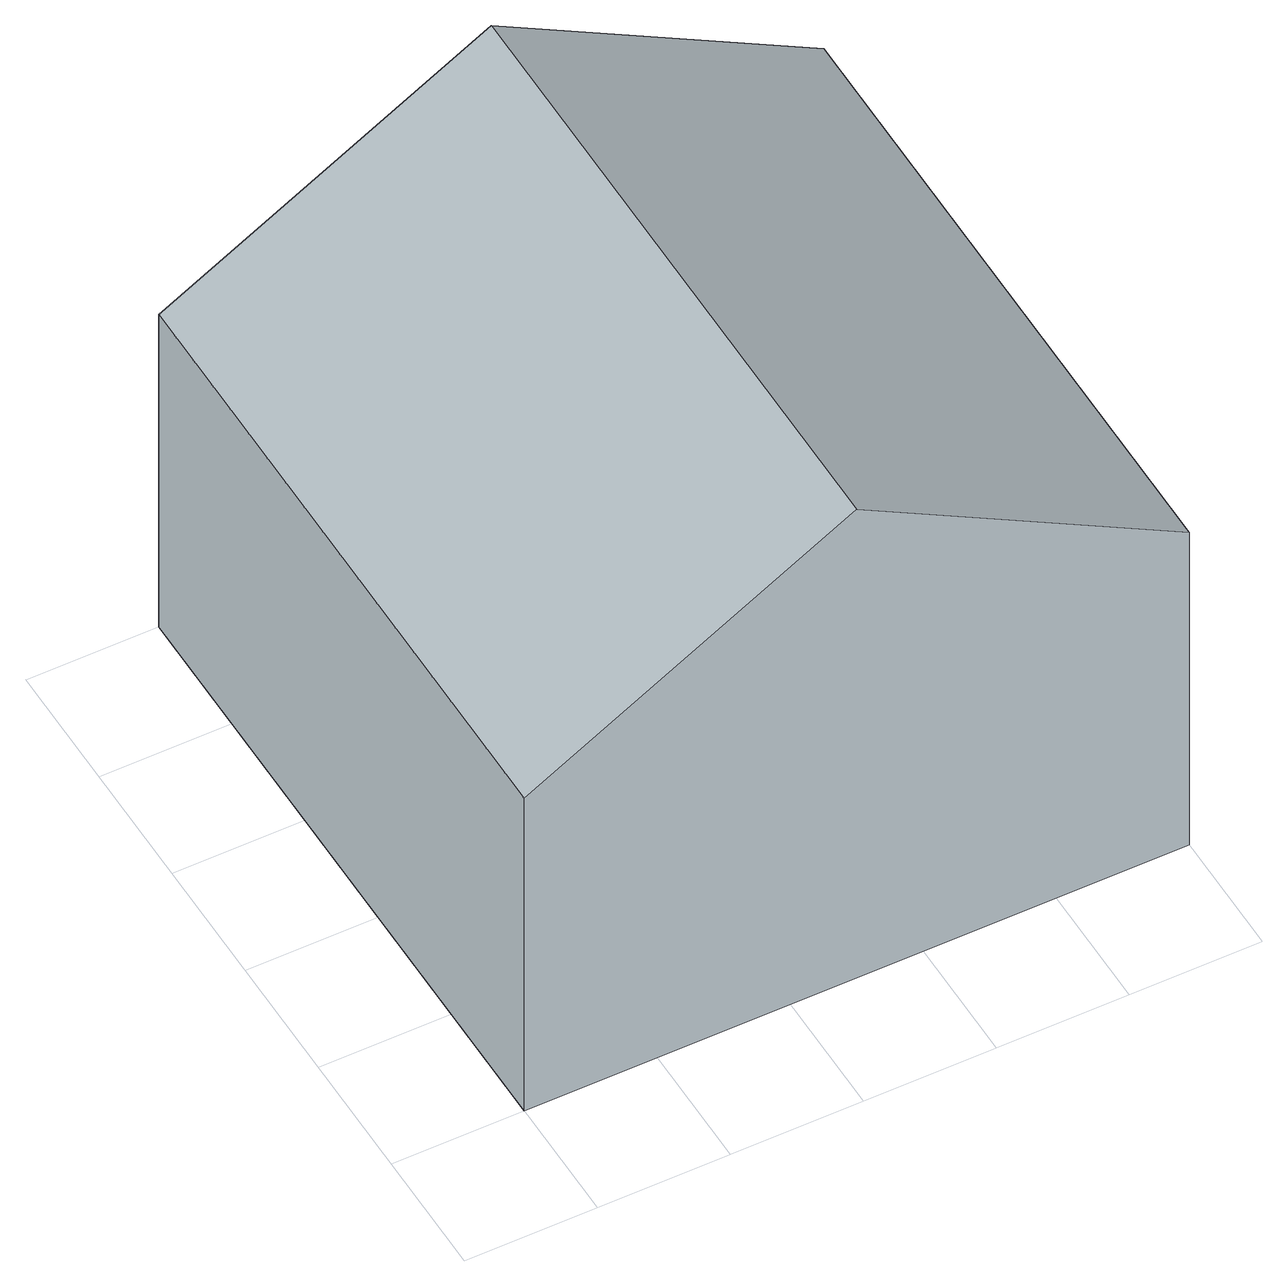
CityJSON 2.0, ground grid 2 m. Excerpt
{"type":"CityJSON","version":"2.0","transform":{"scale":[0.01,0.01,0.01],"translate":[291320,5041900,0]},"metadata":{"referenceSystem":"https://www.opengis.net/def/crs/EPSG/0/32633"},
"CityObjects":{
"object1":{"type":"GenericCityObject","attributes":{"description":"This is ThermalZone 1","name":"ThermalZone 1","referencePoint":[291325,5041905,4.5],"area":[{"description":"This is a type of floor area","source":"Area value source text","value":{"value":200,"uom":"m^2"},"type":{"value":"grossFloorArea","codeSpace":"area_codeSpace"}},{"description":"This is a type of floor area","source":"Area value source text","value":{"value":100,"uom":"m^2"},"type":{"value":"footprintArea","codeSpace":"area_codeSpace"}},{"description":"This is a type of floor area","source":"Area value source text","value":{"value":180,"uom":"m^2"},"type":{"value":"energyReferenceArea","codeSpace":"area_codeSpace"}}],"volume":[{"description":"This is a type of volume","source":"Volume value source text","value":{"value":750,"uom":"m^3"},"type":{"value":"grossVolume","codeSpace":"volume_codeSpace"}},{"description":"This is a type of volume","source":"Volume value source text","value":{"value":486,"uom":"m^3"},"type":{"value":"netVolume","codeSpace":"volume_codeSpace"}}],"heatCapacity":{"value":500,"uom":"J/K"},"infiltrationRate":{"value":0.3,"uom":"1/h"},"isCooled":false,"isHeated":true,"coincidesWithLod2Hull":false,"coincidesWithLod3Hull":false},"geometry":[{"type":"Solid","lod":"2","boundaries":[[[[0,1,2,3,4]],[[5,6,7,8,9]],[[5,9,1,0]],[[9,8,2,1]],[[8,7,3,2]],[[5,0,4,6]],[[3,7,6,4]]]]}]},
"object2":{"type":"GenericCityObject","attributes":{"description":"This is UsageZone 1","name":"UsageZone 1","referencePoint":[291325,5041905,4.5],"area":[{"description":"This is a type of floor area","source":"Area value source text","value":{"value":200,"uom":"m^2"},"type":{"value":"grossFloorArea","codeSpace":"area_codeSpace"}},{"description":"This is a type of floor area","source":"Area value source text","value":{"value":100,"uom":"m^2"},"type":{"value":"energyReferenceArea","codeSpace":"area_codeSpace"}}],"volume":[{"description":"This is a type of volume","source":"Volume value source text","value":{"value":750,"uom":"m^3"},"type":{"value":"grossVolume","codeSpace":"volume_codeSpace"}},{"description":"This is a type of volume","source":"Volume value source text","value":{"value":875,"uom":"m^3"},"type":{"value":"energyReferenceVolume","codeSpace":"volume_codeSpace"}}],"type":{"value":"residential","codeSpace":"usageZone_codeSpace_123"},"isPrimary":true,"numberOfBuildingUnits":1,"internalHeatGains":{"value":100,"uom":"W/m^2"},"internalHeatGainsConvectiveFraction":{"value":0.3,"uom":"unit interval"},"internalHeatGainsLatentFraction":{"value":0.2,"uom":"unit interval"},"internalHeatGainsRadiantFraction":{"value":0.5,"uom":"unit interval"},"coolingSchedule":"id_atomic_schedule_1","heatingSchedule":"id_dual_value_schedule_1","ventilationSchedule":"id_composite_schedule_1"},"geometry":[{"type":"Solid","lod":"3","boundaries":[[[[0,1,2,3,4]],[[5,6,7,8,9]],[[5,9,1,0]],[[9,8,2,1]],[[8,7,3,2]],[[5,0,4,6]],[[3,7,6,4]]]]}]}
},
"vertices":[
[0,1000,0],[0,1000,600],[500,1000,900],[1000,1000,600],[1000,1000,0],[0,0,0],[1000,0,0],[1000,0,600],[500,0,900],[0,0,600]
]}
